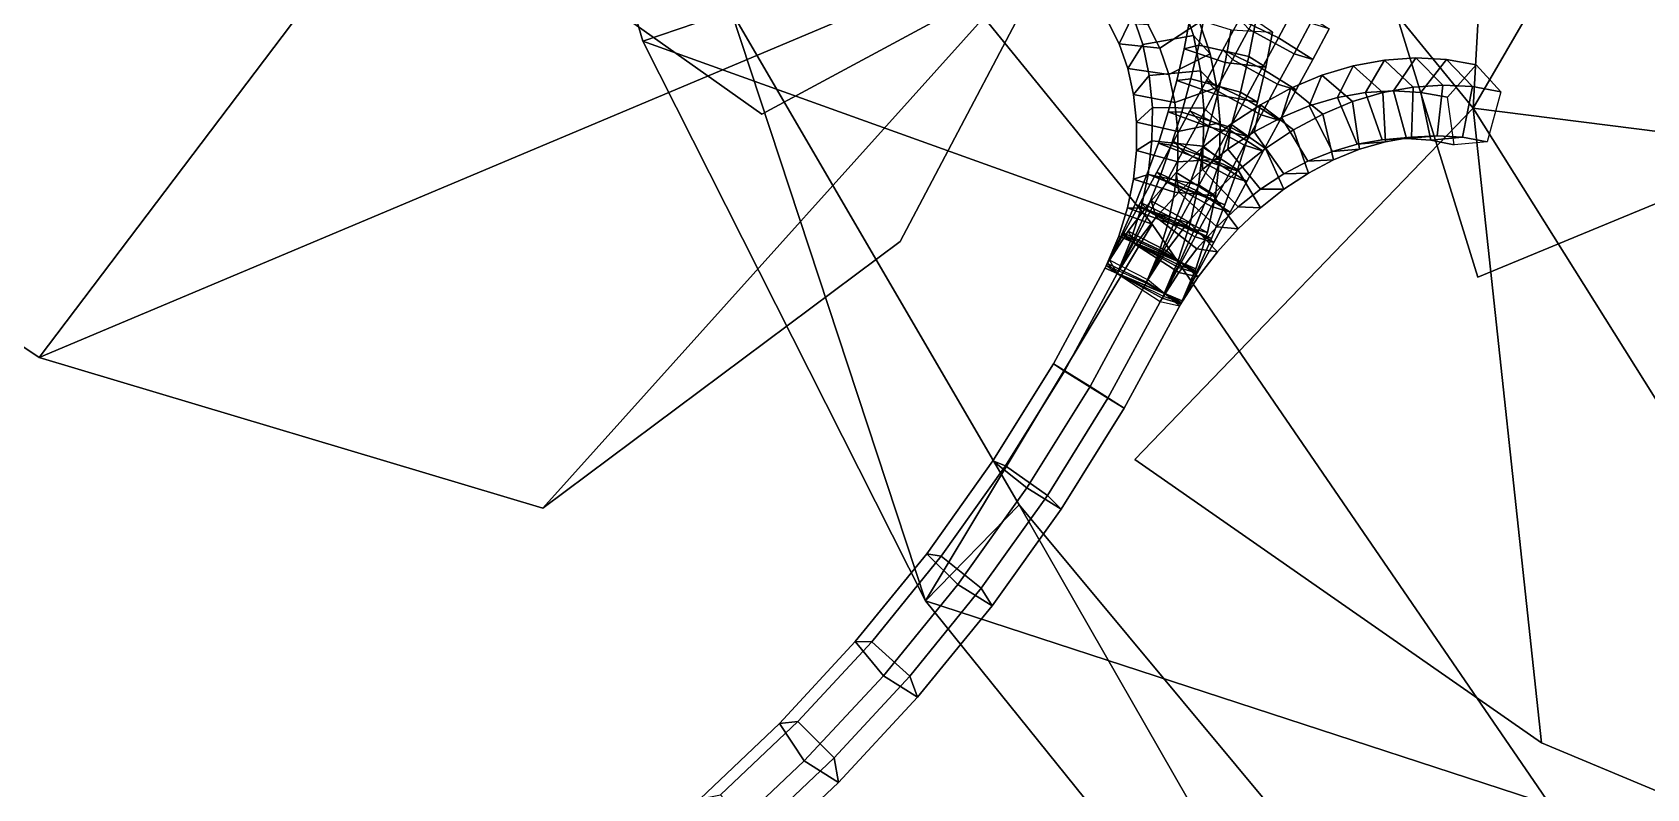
# Model space of a CAD drawing. Header units: metres. Extents: x -219 to 389, y -251 to 301.
# Drawn here: x 333.72 to 349.4, y -16.22 to -8.87 of the extents above; entities that cross this region are included whole.
import ezdxf

# ---------------------------------------------------------------- set-up
doc = ezdxf.new("R2010")
doc.units = ezdxf.units.M

msp = doc.modelspace()

# ---------------------------------------------------------------- linework, layer by layer
at = {"layer": 'Breeder_Leaf', "color": 3}
for points in [[(347.7199, -9.6091, 851.4254), (348.1432, -1.9906, 849.9298), (352.4262, -1.5089, 845.7515)], [(347.7199, -9.6091, 851.4254), (352.4262, -1.5089, 845.7515), (348.1432, -1.9906, 849.9298)], [(347.7199, -9.6091, 851.4254), (352.4262, -1.5089, 845.7515), (351.9149, -10.142, 846.696)], [(347.7199, -9.6091, 851.4254), (351.9149, -10.142, 846.696), (352.4262, -1.5089, 845.7515)], [(347.7199, -9.6091, 851.4254), (344.1676, -5.2531, 850.8363), (348.1432, -1.9906, 849.9298)], [(347.7199, -9.6091, 851.4254), (348.1432, -1.9906, 849.9298), (344.1676, -5.2531, 850.8363)], [(355.6932, -4.5874, 849.9391), (352.1663, -9.4311, 851.04), (346.5926, -7.4631, 852.9774)], [(355.6932, -4.5874, 849.9391), (346.5926, -7.4631, 852.9774), (352.1663, -9.4311, 851.04)], [(333.7917, -12.03244, 856.6388), (328.9961, -8.8179, 860.9739), (338.9533, -5.2066, 858.2041)], [(333.7917, -12.03244, 856.6388), (338.9533, -5.2066, 858.2041), (328.9961, -8.8179, 860.9739)], [(343.7738, -7.8267, 855.0187), (333.7917, -12.03244, 856.6388), (338.9533, -5.2066, 858.2041)], [(343.7738, -7.8267, 855.0187), (338.9533, -5.2066, 858.2041), (333.7917, -12.03244, 856.6388)], [(345.4843, -7.1495, 853.9267), (340.8102, -9.6675, 851.9893), (337.9785, -7.6606, 855.8912)], [(345.4843, -7.1495, 853.9267), (337.9785, -7.6606, 855.8912), (340.8102, -9.6675, 851.9893)], [(346.5926, -7.4631, 852.9774), (352.1663, -9.4311, 851.04), (347.7628, -11.2521, 850.2565)], [(346.5926, -7.4631, 852.9774), (347.7628, -11.2521, 850.2565), (352.1663, -9.4311, 851.04)], [(343.7738, -7.8267, 855.0187), (338.6811, -13.4969, 853.4792), (333.7917, -12.03244, 856.6388)], [(343.7738, -7.8267, 855.0187), (333.7917, -12.03244, 856.6388), (338.6811, -13.4969, 853.4792)], [(343.7738, -7.8267, 855.0187), (342.1527, -10.9041, 850.5643), (338.6811, -13.4969, 853.4792)], [(343.7738, -7.8267, 855.0187), (338.6811, -13.4969, 853.4792), (342.1527, -10.9041, 850.5643)], [(347.7199, -9.6091, 851.4254), (348.3835, -15.7757, 851.8989), (344.4309, -13.02227, 852.239)], [(347.7199, -9.6091, 851.4254), (344.4309, -13.02227, 852.239), (348.3835, -15.7757, 851.8989)], [(352.7274, -17.593, 848.0336), (347.7199, -9.6091, 851.4254), (351.9149, -10.142, 846.696)], [(352.7274, -17.593, 848.0336), (351.9149, -10.142, 846.696), (347.7199, -9.6091, 851.4254)], [(352.7274, -17.593, 848.0336), (348.3835, -15.7757, 851.8989), (347.7199, -9.6091, 851.4254)], [(352.7274, -17.593, 848.0336), (347.7199, -9.6091, 851.4254), (348.3835, -15.7757, 851.8989)]]:
    msp.add_3dface(points, dxfattribs=at)
at = {"layer": 'Breeder_Petiole', "color": 3}
for points in [[(344.414, -8.711, 853.6898), (344.2881, -8.4531, 853.869), (344.17, -8.768, 854.2391), (344.2795, -8.9862, 854.0851)], [(345.4475, -8.7466, 853.2679), (345.6077, -8.4499, 853.2406), (345.9874, -8.6299, 853.5117), (345.8273, -8.9266, 853.5391)], [(345.0005, -8.904, 853.5596), (344.8936, -8.5805, 853.7453), (344.414, -8.711, 853.6898), (344.5092, -8.9917, 853.5268)], [(344.6748, -9.02848, 854.3887), (344.5592, -8.7954, 854.552), (344.924, -8.4912, 854.3704), (345.0601, -8.7739, 854.1755)], [(345.1626, -9.08146, 853.9982), (345.0601, -8.7739, 854.1755), (344.8936, -8.5805, 853.7453), (345.0005, -8.904, 853.5596)], [(345.9784, -9.08058, 852.7543), (346.1385, -8.7838, 852.7269), (345.7005, -8.5445, 852.7584), (345.5404, -8.8412, 852.7857)], [(344.2795, -8.9862, 854.0851), (344.17, -8.768, 854.2391), (344.5592, -8.7954, 854.552), (344.6748, -9.02848, 854.3887)], [(344.5092, -8.9917, 853.5268), (344.414, -8.711, 853.6898), (344.2795, -8.9862, 854.0851), (344.3631, -9.2242, 853.9448)], [(344.7627, -9.2823, 854.2399), (344.6748, -9.02848, 854.3887), (345.0601, -8.7739, 854.1755), (345.1626, -9.08146, 853.9982)], [(345.0524, -8.9982, 853.1089), (345.1156, -8.6708, 853.1657), (344.9695, -8.7249, 853.6409), (344.9104, -9.03319, 853.5872)], [(344.9104, -9.03319, 853.5872), (344.9695, -8.7249, 853.6409), (345.3691, -8.8495, 853.9147), (345.3085, -9.1649, 853.8598)], [(345.5396, -9.108, 853.0815), (345.6069, -8.7614, 853.1413), (345.1156, -8.6708, 853.1657), (345.0524, -8.9982, 853.1089)], [(345.3802, -9.1379, 852.813), (345.5404, -8.8412, 852.7857), (345.4475, -8.7466, 853.2679), (345.2874, -9.04333, 853.2953)], [(345.2874, -9.04333, 853.2953), (345.4475, -8.7466, 853.2679), (345.8273, -8.9266, 853.5391), (345.6671, -9.2233, 853.5664)], [(345.7032, -9.2119, 853.5425), (345.769, -8.8724, 853.6012), (345.6069, -8.7614, 853.1413), (345.5396, -9.108, 853.0815)], [(345.8273, -8.9266, 853.5391), (345.9874, -8.6299, 853.5117), (346.3205, -8.8394, 853.1895), (346.1603, -9.1361, 853.2168)], [(345.0705, -9.2484, 853.3954), (345.0005, -8.904, 853.5596), (344.5092, -8.9917, 853.5268), (344.5723, -9.291, 853.3824)], [(345.23, -9.409, 853.8414), (345.1626, -9.08146, 853.9982), (345.0005, -8.904, 853.5596), (345.0705, -9.2484, 853.3954)], [(345.3085, -9.1649, 853.8598), (345.3691, -8.8495, 853.9147), (345.769, -8.8724, 853.6012), (345.7032, -9.2119, 853.5425)], [(345.8182, -9.3772, 852.7816), (345.9784, -9.08058, 852.7543), (345.5404, -8.8412, 852.7857), (345.3802, -9.1379, 852.813)], [(345.6671, -9.2233, 853.5664), (345.8273, -8.9266, 853.5391), (346.1603, -9.1361, 853.2168), (346.0002, -9.4328, 853.2441)], [(346.1603, -9.1361, 853.2168), (346.3205, -8.8394, 853.1895), (346.1385, -8.7838, 852.7269), (345.9784, -9.08058, 852.7543)], [(344.3631, -9.2242, 853.9448), (344.2795, -8.9862, 854.0851), (344.6748, -9.02848, 854.3887), (344.7627, -9.2823, 854.2399)], [(344.5723, -9.291, 853.3824), (344.5092, -8.9917, 853.5268), (344.3631, -9.2242, 853.9448), (344.4193, -9.4784, 853.8201)], [(344.8215, -9.5534, 854.1078), (344.7627, -9.2823, 854.2399), (345.1626, -9.08146, 853.9982), (345.23, -9.409, 853.8414)], [(344.9762, -9.3245, 853.0625), (345.0524, -8.9982, 853.1089), (344.9104, -9.03319, 853.5872), (344.8391, -9.3403, 853.5432)], [(344.8391, -9.3403, 853.5432), (344.9104, -9.03319, 853.5872), (345.3085, -9.1649, 853.8598), (345.2354, -9.4792, 853.8149)], [(345.4585, -9.4535, 853.0326), (345.5396, -9.108, 853.0815), (345.0524, -8.9982, 853.1089), (344.9762, -9.3245, 853.0625)], [(345.2201, -9.4346, 852.8404), (345.3802, -9.1379, 852.813), (345.2874, -9.04333, 853.2953), (345.1272, -9.34, 853.3226)], [(345.1272, -9.34, 853.3226), (345.2874, -9.04333, 853.2953), (345.6671, -9.2233, 853.5664), (345.507, -9.52, 853.5938)], [(346.0002, -9.4328, 853.2441), (346.1603, -9.1361, 853.2168), (345.9784, -9.08058, 852.7543), (345.8182, -9.3772, 852.7816)], [(344.4193, -9.4784, 853.8201), (344.3631, -9.2242, 853.9448), (344.7627, -9.2823, 854.2399), (344.8215, -9.5534, 854.1078)], [(345.1025, -9.6086, 853.2552), (345.0705, -9.2484, 853.3954), (344.5723, -9.291, 853.3824), (344.6024, -9.6044, 853.2587)], [(345.2614, -9.7518, 853.7074), (345.23, -9.409, 853.8414), (345.0705, -9.2484, 853.3954), (345.1025, -9.6086, 853.2552)], [(345.6581, -9.6739, 852.809), (345.8182, -9.3772, 852.7816), (345.3802, -9.1379, 852.813), (345.2201, -9.4346, 852.8404)], [(345.2354, -9.4792, 853.8149), (345.3085, -9.1649, 853.8598), (345.7032, -9.2119, 853.5425), (345.624, -9.5502, 853.4946)], [(345.624, -9.5502, 853.4946), (345.7032, -9.2119, 853.5425), (345.5396, -9.108, 853.0815), (345.4585, -9.4535, 853.0326)], [(345.507, -9.52, 853.5938), (345.6671, -9.2233, 853.5664), (346.0002, -9.4328, 853.2441), (345.84, -9.7295, 853.2715)], [(346.1271, -9.5876, 852.0969), (346.4, -9.5071, 851.9138), (346.5525, -9.1987, 852.2768), (346.2477, -9.2905, 852.4807)], [(346.2477, -9.2905, 852.4807), (346.5525, -9.1987, 852.2768), (346.8408, -9.4584, 852.5924), (346.5479, -9.546, 852.7885)], [(346.4, -9.5071, 851.9138), (346.6731, -9.4581, 851.7204), (346.8578, -9.1422, 852.0612), (346.5525, -9.1987, 852.2768)], [(346.5525, -9.1987, 852.2768), (346.8578, -9.1422, 852.0612), (347.1342, -9.4047, 852.3851), (346.8408, -9.4584, 852.5924)], [(346.6731, -9.4581, 851.7204), (346.944, -9.4412, 851.5185), (347.1607, -9.1213, 851.8361), (346.8578, -9.1422, 852.0612)], [(346.8578, -9.1422, 852.0612), (347.1607, -9.1213, 851.8361), (347.4251, -9.3853, 852.1686), (347.1342, -9.4047, 852.3851)], [(346.944, -9.4412, 851.5185), (347.21, -9.4564, 851.31), (347.4583, -9.1364, 851.6034), (347.1607, -9.1213, 851.8361)], [(347.1607, -9.1213, 851.8361), (347.4583, -9.1364, 851.6034), (347.7109, -9.4004, 851.9449), (347.4251, -9.3853, 852.1686)], [(347.21, -9.4564, 851.31), (347.4684, -9.5036, 851.0969), (347.7477, -9.1873, 851.3655), (347.4583, -9.1364, 851.6034)], [(347.4583, -9.1364, 851.6034), (347.7477, -9.1873, 851.3655), (347.9888, -9.4499, 851.7162), (347.7109, -9.4004, 851.9449)], [(344.6024, -9.6044, 853.2587), (344.5723, -9.291, 853.3824), (344.4193, -9.4784, 853.8201), (344.4475, -9.745, 853.713)], [(344.8873, -9.6489, 853.0264), (344.9762, -9.3245, 853.0625), (344.8391, -9.3403, 853.5432), (344.7557, -9.6457, 853.5089)], [(344.7557, -9.6457, 853.5089), (344.8391, -9.3403, 853.5432), (345.2354, -9.4792, 853.8149), (345.1499, -9.7916, 853.78)], [(345.364, -9.7969, 852.9948), (345.4585, -9.4535, 853.0326), (344.9762, -9.3245, 853.0625), (344.8873, -9.6489, 853.0264)], [(345.0599, -9.7313, 852.8677), (345.2201, -9.4346, 852.8404), (345.1272, -9.34, 853.3226), (344.967, -9.6367, 853.35)], [(344.967, -9.6367, 853.35), (345.1272, -9.34, 853.3226), (345.507, -9.52, 853.5938), (345.3468, -9.8167, 853.6211)], [(345.84, -9.7295, 853.2715), (346.0002, -9.4328, 853.2441), (345.8182, -9.3772, 852.7816), (345.6581, -9.6739, 852.809)], [(345.8572, -9.6989, 852.2678), (346.1271, -9.5876, 852.0969), (346.2477, -9.2905, 852.4807), (345.9464, -9.4167, 852.6709)], [(345.9464, -9.4167, 852.6709), (346.2477, -9.2905, 852.4807), (346.5479, -9.546, 852.7885), (346.2583, -9.6666, 852.9715)], [(346.8408, -9.4584, 852.5924), (347.1342, -9.4047, 852.3851), (347.119, -9.892, 852.2402), (346.866, -9.9362, 852.4197)], [(347.1342, -9.4047, 852.3851), (347.4251, -9.3853, 852.1686), (347.3698, -9.8774, 852.0529), (347.119, -9.892, 852.2402)], [(347.4251, -9.3853, 852.1686), (347.7109, -9.4004, 851.9449), (347.6159, -9.8927, 851.8596), (347.3698, -9.8774, 852.0529)], [(347.7109, -9.4004, 851.9449), (347.9888, -9.4499, 851.7162), (347.855, -9.9376, 851.662), (347.6159, -9.8927, 851.8596)], [(344.4475, -9.745, 853.713), (344.4193, -9.4784, 853.8201), (344.8215, -9.5534, 854.1078), (344.8504, -9.8374, 853.9946)], [(344.8504, -9.8374, 853.9946), (344.8215, -9.5534, 854.1078), (345.23, -9.409, 853.8414), (345.2614, -9.7518, 853.7074)], [(345.4979, -9.9706, 852.8363), (345.6581, -9.6739, 852.809), (345.2201, -9.4346, 852.8404), (345.0599, -9.7313, 852.8677)], [(345.1499, -9.7916, 853.78), (345.2354, -9.4792, 853.8149), (345.624, -9.5502, 853.4946), (345.5315, -9.8865, 853.4574)], [(345.3468, -9.8167, 853.6211), (345.507, -9.52, 853.5938), (345.84, -9.7295, 853.2715), (345.6799, -10.02626, 853.2988)], [(345.5315, -9.8865, 853.4574), (345.624, -9.5502, 853.4946), (345.4585, -9.4535, 853.0326), (345.364, -9.7969, 852.9948)], [(345.5929, -9.8398, 852.4249), (345.8572, -9.6989, 852.2678), (345.9464, -9.4167, 852.6709), (345.6514, -9.5759, 852.8456)], [(345.6514, -9.5759, 852.8456), (345.9464, -9.4167, 852.6709), (346.2583, -9.6666, 852.9715), (345.9747, -9.819, 853.1396)], [(346.3517, -10.02951, 852.1638), (346.5926, -9.9602, 852.0016), (346.4, -9.5071, 851.9138), (346.1271, -9.5876, 852.0969)], [(346.2583, -9.6666, 852.9715), (346.5479, -9.546, 852.7885), (346.6132, -10.00963, 852.5897), (346.363, -10.1115, 852.7485)], [(346.5926, -9.9602, 852.0016), (346.8336, -9.9189, 851.8304), (346.6731, -9.4581, 851.7204), (346.4, -9.5071, 851.9138)], [(346.5479, -9.546, 852.7885), (346.8408, -9.4584, 852.5924), (346.866, -9.9362, 852.4197), (346.6132, -10.00963, 852.5897)], [(346.8336, -9.9189, 851.8304), (347.0724, -9.9058, 851.6517), (346.944, -9.4412, 851.5185), (346.6731, -9.4581, 851.7204)], [(347.0724, -9.9058, 851.6517), (347.3068, -9.9211, 851.4674), (347.21, -9.4564, 851.31), (346.944, -9.4412, 851.5185)], [(347.3068, -9.9211, 851.4674), (347.5344, -9.9647, 851.2791), (347.4684, -9.5036, 851.0969), (347.21, -9.4564, 851.31)], [(344.599, -9.9273, 853.1577), (344.6024, -9.6044, 853.2587), (344.4475, -9.745, 853.713), (344.4471, -10.02003, 853.625)], [(345.0962, -9.9793, 853.1411), (345.1025, -9.6086, 853.2552), (344.6024, -9.6044, 853.2587), (344.599, -9.9273, 853.1577)], [(344.7857, -9.9706, 853.0009), (344.8873, -9.6489, 853.0264), (344.7557, -9.6457, 853.5089), (344.6606, -9.9485, 853.4846)], [(344.6606, -9.9485, 853.4846), (344.7557, -9.6457, 853.5089), (345.1499, -9.7916, 853.78), (345.0524, -10.1015, 853.7551)], [(345.2561, -10.1373, 852.968), (345.364, -9.7969, 852.9948), (344.8873, -9.6489, 853.0264), (344.7857, -9.9706, 853.0009)], [(344.8997, -10.02803, 852.8951), (345.0599, -9.7313, 852.8677), (344.967, -9.6367, 853.35), (344.8069, -9.9334, 853.3773)], [(344.8069, -9.9334, 853.3773), (344.967, -9.6367, 853.35), (345.3468, -9.8167, 853.6211), (345.1866, -10.1134, 853.6484)], [(345.2561, -10.1047, 853.5981), (345.2614, -9.7518, 853.7074), (345.1025, -9.6086, 853.2552), (345.0962, -9.9793, 853.1411)], [(345.3366, -10.00917, 852.5667), (345.5929, -9.8398, 852.4249), (345.6514, -9.5759, 852.8456), (345.3656, -9.7666, 853.0032)], [(345.3656, -9.7666, 853.0032), (345.6514, -9.5759, 852.8456), (345.9747, -9.819, 853.1396), (345.7, -10.00182, 853.2914)], [(345.6799, -10.02626, 853.2988), (345.84, -9.7295, 853.2715), (345.6581, -9.6739, 852.809), (345.4979, -9.9706, 852.8363)], [(345.8795, -10.2486, 852.455), (346.1132, -10.1259, 852.3154), (345.8572, -9.6989, 852.2678), (345.5929, -9.8398, 852.4249)], [(346.1132, -10.1259, 852.3154), (346.3517, -10.02951, 852.1638), (346.1271, -9.5876, 852.0969), (345.8572, -9.6989, 852.2678)], [(345.9747, -9.819, 853.1396), (346.2583, -9.6666, 852.9715), (346.363, -10.1115, 852.7485), (346.1179, -10.241, 852.8945)], [(344.4471, -10.02003, 853.625), (344.4475, -9.745, 853.713), (344.8504, -9.8374, 853.9946), (344.8488, -10.1302, 853.9017)], [(344.8488, -10.1302, 853.9017), (344.8504, -9.8374, 853.9946), (345.2614, -9.7518, 853.7074), (345.2561, -10.1047, 853.5981)], [(345.3378, -10.2673, 852.8636), (345.4979, -9.9706, 852.8363), (345.0599, -9.7313, 852.8677), (344.8997, -10.02803, 852.8951)], [(345.0524, -10.1015, 853.7551), (345.1499, -9.7916, 853.78), (345.5315, -9.8865, 853.4574), (345.426, -10.22, 853.431)], [(345.0909, -10.2051, 852.6919), (345.3366, -10.00917, 852.5667), (345.3656, -9.7666, 853.0032), (345.0917, -9.9872, 853.142)], [(345.0917, -9.9872, 853.142), (345.3656, -9.7666, 853.0032), (345.7, -10.00182, 853.2914), (345.4366, -10.2131, 853.4251)], [(345.1866, -10.1134, 853.6484), (345.3468, -9.8167, 853.6211), (345.6799, -10.02626, 853.2988), (345.5197, -10.3229, 853.3262)], [(345.426, -10.22, 853.431), (345.5315, -9.8865, 853.4574), (345.364, -9.7969, 852.9948), (345.2561, -10.1373, 852.968)], [(345.6528, -10.3964, 852.5811), (345.8795, -10.2486, 852.455), (345.5929, -9.8398, 852.4249), (345.3366, -10.00917, 852.5667)], [(345.7, -10.00182, 853.2914), (345.9747, -9.819, 853.1396), (346.1179, -10.241, 852.8945), (345.8802, -10.3968, 853.0266)], [(347.119, -9.892, 852.2402), (347.3698, -9.8774, 852.0529), (347.0724, -9.9058, 851.6517), (346.8336, -9.9189, 851.8304)], [(347.3698, -9.8774, 852.0529), (347.6159, -9.8927, 851.8596), (347.3068, -9.9211, 851.4674), (347.0724, -9.9058, 851.6517)], [(344.5622, -10.2546, 853.0807), (344.599, -9.9273, 853.1577), (344.4471, -10.02003, 853.625), (344.4181, -10.2992, 853.5576)], [(344.4181, -10.2992, 853.5576), (344.4471, -10.02003, 853.625), (344.8488, -10.1302, 853.9017), (344.8169, -10.4273, 853.8307)], [(344.6719, -10.2887, 852.9858), (344.7857, -9.9706, 853.0009), (344.6606, -9.9485, 853.4846), (344.5537, -10.2481, 853.4701)], [(344.5537, -10.2481, 853.4701), (344.6606, -9.9485, 853.4846), (345.0524, -10.1015, 853.7551), (344.9429, -10.408, 853.7405)], [(345.0515, -10.3548, 853.0547), (345.0962, -9.9793, 853.1411), (344.599, -9.9273, 853.1577), (344.5622, -10.2546, 853.0807)], [(344.7396, -10.3247, 852.9224), (344.8997, -10.02803, 852.8951), (344.8069, -9.9334, 853.3773), (344.6467, -10.2301, 853.4047)], [(344.6467, -10.2301, 853.4047), (344.8069, -9.9334, 853.3773), (345.1866, -10.1134, 853.6484), (345.0265, -10.4101, 853.6758)], [(345.1352, -10.4741, 852.9524), (345.2561, -10.1373, 852.968), (344.7857, -9.9706, 853.0009), (344.6719, -10.2887, 852.9858)], [(345.1776, -10.564, 852.891), (345.3378, -10.2673, 852.8636), (344.8997, -10.02803, 852.8951), (344.7396, -10.3247, 852.9224)], [(344.8582, -10.4259, 852.7992), (345.0909, -10.2051, 852.6919), (345.0917, -9.9872, 853.142), (344.8324, -10.2353, 853.2609)], [(344.8324, -10.2353, 853.2609), (345.0917, -9.9872, 853.142), (345.4366, -10.2131, 853.4251), (345.1872, -10.4511, 853.5397)], [(345.2143, -10.4623, 853.5153), (345.2561, -10.1047, 853.5981), (345.0962, -9.9793, 853.1411), (345.0515, -10.3548, 853.0547)], [(345.4353, -10.5678, 852.6926), (345.6528, -10.3964, 852.5811), (345.3366, -10.00917, 852.5667), (345.0909, -10.2051, 852.6919)], [(345.5197, -10.3229, 853.3262), (345.6799, -10.02626, 853.2988), (345.4979, -9.9706, 852.8363), (345.3378, -10.2673, 852.8636)], [(345.4366, -10.2131, 853.4251), (345.7, -10.00182, 853.2914), (345.8802, -10.3968, 853.0266), (345.6521, -10.5774, 853.1431)], [(346.363, -10.1115, 852.7485), (346.6132, -10.00963, 852.5897), (346.3517, -10.02951, 852.1638), (346.1132, -10.1259, 852.3154)], [(346.6132, -10.00963, 852.5897), (346.866, -9.9362, 852.4197), (346.5926, -9.9602, 852.0016), (346.3517, -10.02951, 852.1638)], [(346.866, -9.9362, 852.4197), (347.119, -9.892, 852.2402), (346.8336, -9.9189, 851.8304), (346.5926, -9.9602, 852.0016)], [(347.6159, -9.8927, 851.8596), (347.855, -9.9376, 851.662), (347.5344, -9.9647, 851.2791), (347.3068, -9.9211, 851.4674)], [(344.8169, -10.4273, 853.8307), (344.8488, -10.1302, 853.9017), (345.2561, -10.1047, 853.5981), (345.2143, -10.4623, 853.5153)], [(344.9429, -10.408, 853.7405), (345.0524, -10.1015, 853.7551), (345.426, -10.22, 853.431), (345.3077, -10.5498, 853.4157)], [(345.0265, -10.4101, 853.6758), (345.1866, -10.1134, 853.6484), (345.5197, -10.3229, 853.3262), (345.3596, -10.6196, 853.3535)], [(345.3077, -10.5498, 853.4157), (345.426, -10.22, 853.431), (345.2561, -10.1373, 852.968), (345.1352, -10.4741, 852.9524)], [(346.1179, -10.241, 852.8945), (346.363, -10.1115, 852.7485), (346.1132, -10.1259, 852.3154), (345.8795, -10.2486, 852.455)], [(344.4925, -10.5816, 853.0291), (344.5622, -10.2546, 853.0807), (344.4181, -10.2992, 853.5576), (344.361, -10.5784, 853.5116)], [(344.361, -10.5784, 853.5116), (344.4181, -10.2992, 853.5576), (344.8169, -10.4273, 853.8307), (344.7551, -10.7244, 853.7827)], [(344.5459, -10.6027, 852.9814), (344.6719, -10.2887, 852.9858), (344.5537, -10.2481, 853.4701), (344.4355, -10.5437, 853.4656)], [(344.4355, -10.5437, 853.4656), (344.5537, -10.2481, 853.4701), (344.9429, -10.408, 853.7405), (344.8218, -10.7105, 853.7361)], [(344.5794, -10.6214, 852.9498), (344.7396, -10.3247, 852.9224), (344.6467, -10.2301, 853.4047), (344.4866, -10.5268, 853.432)], [(344.4866, -10.5268, 853.432), (344.6467, -10.2301, 853.4047), (345.0265, -10.4101, 853.6758), (344.8663, -10.7068, 853.7031)], [(344.9692, -10.7296, 852.9974), (345.0515, -10.3548, 853.0547), (344.5622, -10.2546, 853.0807), (344.4925, -10.5816, 853.0291)], [(345.0015, -10.8064, 852.9481), (345.1352, -10.4741, 852.9524), (344.6719, -10.2887, 852.9858), (344.5459, -10.6027, 852.9814)], [(345.0175, -10.8607, 852.9183), (345.1776, -10.564, 852.891), (344.7396, -10.3247, 852.9224), (344.5794, -10.6214, 852.9498)], [(344.6406, -10.6694, 852.8876), (344.8582, -10.4259, 852.7992), (344.8324, -10.2353, 853.2609), (344.5902, -10.5086, 853.3585)], [(344.5902, -10.5086, 853.3585), (344.8324, -10.2353, 853.2609), (345.1872, -10.4511, 853.5397), (344.9542, -10.7133, 853.6339)], [(345.229, -10.7613, 852.7883), (345.4353, -10.5678, 852.6926), (345.0909, -10.2051, 852.6919), (344.8582, -10.4259, 852.7992)], [(345.3596, -10.6196, 853.3535), (345.5197, -10.3229, 853.3262), (345.3378, -10.2673, 852.8636), (345.1776, -10.564, 852.891)], [(345.1872, -10.4511, 853.5397), (345.4366, -10.2131, 853.4251), (345.6521, -10.5774, 853.1431), (345.436, -10.7811, 853.2432)], [(345.8802, -10.3968, 853.0266), (346.1179, -10.241, 852.8945), (345.8795, -10.2486, 852.455), (345.6528, -10.3964, 852.5811)], [(345.036, -10.9749, 852.8675), (345.229, -10.7613, 852.7883), (344.8582, -10.4259, 852.7992), (344.6406, -10.6694, 852.8876)], [(344.7551, -10.7244, 853.7827), (344.8169, -10.4273, 853.8307), (345.2143, -10.4623, 853.5153), (345.1367, -10.8192, 853.4601)], [(344.8218, -10.7105, 853.7361), (344.9429, -10.408, 853.7405), (345.3077, -10.5498, 853.4157), (345.1769, -10.8752, 853.4113)], [(344.8663, -10.7068, 853.7031), (345.0265, -10.4101, 853.6758), (345.3596, -10.6196, 853.3535), (345.1994, -10.9163, 853.3809)], [(344.9542, -10.7133, 853.6339), (345.1872, -10.4511, 853.5397), (345.436, -10.7811, 853.2432), (345.2339, -11.00584, 853.3258)], [(345.1367, -10.8192, 853.4601), (345.2143, -10.4623, 853.5153), (345.0515, -10.3548, 853.0547), (344.9692, -10.7296, 852.9974)], [(345.1769, -10.8752, 853.4113), (345.3077, -10.5498, 853.4157), (345.1352, -10.4741, 852.9524), (345.0015, -10.8064, 852.9481)], [(345.6521, -10.5774, 853.1431), (345.8802, -10.3968, 853.0266), (345.6528, -10.3964, 852.5811), (345.4353, -10.5678, 852.6926)], [(344.391, -10.9033, 853.0035), (344.4925, -10.5816, 853.0291), (344.361, -10.5784, 853.5116), (344.2766, -10.8534, 853.4879)], [(344.2766, -10.8534, 853.4879), (344.361, -10.5784, 853.5116), (344.7551, -10.7244, 853.7827), (344.6644, -11.01682, 853.7582)], [(344.4082, -10.9116, 852.9877), (344.5459, -10.6027, 852.9814), (344.4355, -10.5437, 853.4656), (344.3063, -10.8347, 853.4712)], [(344.3063, -10.8347, 853.4712), (344.4355, -10.5437, 853.4656), (344.8218, -10.7105, 853.7361), (344.6894, -11.00815, 853.7419)], [(344.4193, -10.9181, 852.9771), (344.5794, -10.6214, 852.9498), (344.4866, -10.5268, 853.432), (344.3264, -10.8235, 853.4594)], [(344.3264, -10.8235, 853.4594), (344.4866, -10.5268, 853.432), (344.8663, -10.7068, 853.7031), (344.7062, -11.00356, 853.7305)], [(344.4402, -10.9332, 852.9562), (344.6406, -10.6694, 852.8876), (344.5902, -10.5086, 853.3585), (344.3675, -10.8045, 853.434)], [(344.3675, -10.8045, 853.434), (344.5902, -10.5086, 853.3585), (344.9542, -10.7133, 853.6339), (344.7397, -10.9972, 853.7068)], [(344.8505, -11.09789, 852.97), (344.9692, -10.7296, 852.9974), (344.4925, -10.5816, 853.0291), (344.391, -10.9033, 853.0035)], [(344.8553, -11.1333, 852.955), (345.0015, -10.8064, 852.9481), (344.5459, -10.6027, 852.9814), (344.4082, -10.9116, 852.9877)], [(344.8573, -11.1575, 852.9457), (345.0175, -10.8607, 852.9183), (344.5794, -10.6214, 852.9498), (344.4193, -10.9181, 852.9771)], [(345.1994, -10.9163, 853.3809), (345.3596, -10.6196, 853.3535), (345.1776, -10.564, 852.891), (345.0175, -10.8607, 852.9183)], [(345.436, -10.7811, 853.2432), (345.6521, -10.5774, 853.1431), (345.4353, -10.5678, 852.6926), (345.229, -10.7613, 852.7883)], [(344.2591, -11.2148, 853.0045), (344.4402, -10.9332, 852.9562), (344.3675, -10.8045, 853.434), (344.1864, -11.0862, 853.4822)], [(344.1864, -11.0862, 853.4822), (344.3675, -10.8045, 853.434), (344.7397, -10.9972, 853.7068), (344.5586, -11.2789, 853.7551)], [(344.8582, -11.2066, 852.9293), (345.036, -10.9749, 852.8675), (344.6406, -10.6694, 852.8876), (344.4402, -10.9332, 852.9562)], [(344.6644, -11.01682, 853.7582), (344.7551, -10.7244, 853.7827), (345.1367, -10.8192, 853.4601), (345.0244, -11.1701, 853.4333)], [(344.6894, -11.00815, 853.7419), (344.8218, -10.7105, 853.7361), (345.1769, -10.8752, 853.4113), (345.0339, -11.1955, 853.418)], [(344.7062, -11.00356, 853.7305), (344.8663, -10.7068, 853.7031), (345.1994, -10.9163, 853.3809), (345.0392, -11.213, 853.4082)], [(344.7397, -10.9972, 853.7068), (344.9542, -10.7133, 853.6339), (345.2339, -11.00584, 853.3258), (345.0476, -11.2495, 853.3901)], [(345.0244, -11.1701, 853.4333), (345.1367, -10.8192, 853.4601), (344.9692, -10.7296, 852.9974), (344.8505, -11.09789, 852.97)], [(345.0339, -11.1955, 853.418), (345.1769, -10.8752, 853.4113), (345.0015, -10.8064, 852.9481), (344.8553, -11.1333, 852.955)], [(345.2339, -11.00584, 853.3258), (345.436, -10.7811, 853.2432), (345.229, -10.7613, 852.7883), (345.036, -10.9749, 852.8675)], [(344.2591, -11.2148, 853.0045), (344.391, -10.9033, 853.0035), (344.2766, -10.8534, 853.4879), (344.1448, -11.165, 853.4888)], [(344.1448, -11.165, 853.4888), (344.2766, -10.8534, 853.4879), (344.6644, -11.01682, 853.7582), (344.5326, -11.3283, 853.7592)], [(344.2591, -11.2148, 853.0045), (344.4082, -10.9116, 852.9877), (344.3063, -10.8347, 853.4712), (344.1572, -11.1378, 853.488)], [(344.1572, -11.1378, 853.488), (344.3063, -10.8347, 853.4712), (344.6894, -11.00815, 853.7419), (344.5403, -11.3113, 853.7587)], [(344.2591, -11.2148, 853.0045), (344.4193, -10.9181, 852.9771), (344.3264, -10.8235, 853.4594), (344.1663, -11.1202, 853.4867)], [(344.1663, -11.1202, 853.4867), (344.3264, -10.8235, 853.4594), (344.7062, -11.00356, 853.7305), (344.546, -11.3002, 853.7578)], [(344.7187, -11.4094, 852.9709), (344.8505, -11.09789, 852.97), (344.391, -10.9033, 853.0035), (344.2591, -11.2148, 853.0045)], [(344.7062, -11.4365, 852.9717), (344.8553, -11.1333, 852.955), (344.4082, -10.9116, 852.9877), (344.2591, -11.2148, 853.0045)], [(344.6971, -11.4542, 852.973), (344.8573, -11.1575, 852.9457), (344.4193, -10.9181, 852.9771), (344.2591, -11.2148, 853.0045)], [(344.6771, -11.4882, 852.9775), (344.8582, -11.2066, 852.9293), (344.4402, -10.9332, 852.9562), (344.2591, -11.2148, 853.0045)], [(345.0392, -11.213, 853.4082), (345.1994, -10.9163, 853.3809), (345.0175, -10.8607, 852.9183), (344.8573, -11.1575, 852.9457)], [(345.0476, -11.2495, 853.3901), (345.2339, -11.00584, 853.3258), (345.036, -10.9749, 852.8675), (344.8582, -11.2066, 852.9293)], [(343.748, -12.1643, 853.0935), (344.2591, -11.2148, 853.0045), (344.1663, -11.1202, 853.4867), (343.6407, -12.09461, 853.577)], [(343.6407, -12.09461, 853.577), (344.1663, -11.1202, 853.4867), (344.546, -11.3002, 853.7578), (343.997, -12.315, 853.8502)], [(344.5326, -11.3283, 853.7592), (344.6644, -11.01682, 853.7582), (345.0244, -11.1701, 853.4333), (344.8926, -11.4816, 853.4343)], [(344.5403, -11.3113, 853.7587), (344.6894, -11.00815, 853.7419), (345.0339, -11.1955, 853.418), (344.8848, -11.4987, 853.4348)], [(344.546, -11.3002, 853.7578), (344.7062, -11.00356, 853.7305), (345.0392, -11.213, 853.4082), (344.8791, -11.5097, 853.4355)], [(344.5586, -11.2789, 853.7551), (344.7397, -10.9972, 853.7068), (345.0476, -11.2495, 853.3901), (344.8665, -11.5311, 853.4384)], [(344.8848, -11.4987, 853.4348), (345.0339, -11.1955, 853.418), (344.8553, -11.1333, 852.955), (344.7062, -11.4365, 852.9717)], [(344.8926, -11.4816, 853.4343), (345.0244, -11.1701, 853.4333), (344.8505, -11.09789, 852.97), (344.7187, -11.4094, 852.9709)], [(344.1716, -12.4285, 853.0634), (344.6971, -11.4542, 852.973), (344.2591, -11.2148, 853.0045), (343.748, -12.1643, 853.0935)], [(344.8665, -11.5311, 853.4384), (345.0476, -11.2495, 853.3901), (344.8582, -11.2066, 852.9293), (344.6771, -11.4882, 852.9775)], [(344.8791, -11.5097, 853.4355), (345.0392, -11.213, 853.4082), (344.8573, -11.1575, 852.9457), (344.6971, -11.4542, 852.973)], [(343.997, -12.315, 853.8502), (344.546, -11.3002, 853.7578), (344.8791, -11.5097, 853.4355), (344.3301, -12.5245, 853.5279)], [(344.3301, -12.5245, 853.5279), (344.8791, -11.5097, 853.4355), (344.6971, -11.4542, 852.973), (344.1716, -12.4285, 853.0634)], [(343.1768, -13.0833, 853.1006), (343.748, -12.1643, 853.0935), (343.6407, -12.09461, 853.577), (343.0536, -13.03745, 853.5831)], [(343.0536, -13.03745, 853.5831), (343.6407, -12.09461, 853.577), (343.997, -12.315, 853.8502), (343.3839, -13.2967, 853.8547)], [(343.5844, -13.3714, 853.0695), (344.1716, -12.4285, 853.0634), (343.748, -12.1643, 853.0935), (343.1768, -13.0833, 853.1006)], [(343.3839, -13.2967, 853.8547), (343.997, -12.315, 853.8502), (344.3301, -12.5245, 853.5279), (343.7169, -13.5062, 853.5325)], [(343.7169, -13.5062, 853.5325), (344.3301, -12.5245, 853.5279), (344.1716, -12.4285, 853.0634), (343.5844, -13.3714, 853.0695)], [(342.551, -13.9627, 853.0255), (343.1768, -13.0833, 853.1006), (343.0536, -13.03745, 853.5831), (342.4104, -13.9396, 853.5049)], [(342.4104, -13.9396, 853.5049), (343.0536, -13.03745, 853.5831), (343.3839, -13.2967, 853.8547), (342.7126, -14.236, 853.7715)], [(342.9413, -14.2736, 852.9913), (343.5844, -13.3714, 853.0695), (343.1768, -13.0833, 853.1006), (342.551, -13.9627, 853.0255)], [(342.7126, -14.236, 853.7715), (343.3839, -13.2967, 853.8547), (343.7169, -13.5062, 853.5325), (343.0456, -14.4455, 853.4492)], [(343.0456, -14.4455, 853.4492), (343.7169, -13.5062, 853.5325), (343.5844, -13.3714, 853.0695), (342.9413, -14.2736, 852.9913)], [(341.8766, -14.7943, 852.8691), (342.551, -13.9627, 853.0255), (342.4104, -13.9396, 853.5049), (341.7175, -14.7925, 853.3433)], [(341.7175, -14.7925, 853.3433), (342.4104, -13.9396, 853.5049), (342.7126, -14.236, 853.7715), (341.9895, -15.1236, 853.6013)], [(342.2484, -15.1265, 852.8297), (342.9413, -14.2736, 852.9913), (342.551, -13.9627, 853.0255), (341.8766, -14.7943, 852.8691)], [(341.9895, -15.1236, 853.6013), (342.7126, -14.236, 853.7715), (343.0456, -14.4455, 853.4492), (342.3225, -15.3331, 853.279)], [(342.3225, -15.3331, 853.279), (343.0456, -14.4455, 853.4492), (342.9413, -14.2736, 852.9913), (342.2484, -15.1265, 852.8297)], [(341.1601, -15.5699, 852.6329), (341.8766, -14.7943, 852.8691), (341.7175, -14.7925, 853.3433), (340.9815, -15.5879, 853.0997)], [(340.9815, -15.5879, 853.0997), (341.7175, -14.7925, 853.3433), (341.9895, -15.1236, 853.6013), (341.2216, -15.9512, 853.3457)], [(341.5124, -15.9219, 852.5861), (342.2484, -15.1265, 852.8297), (341.8766, -14.7943, 852.8691), (341.1601, -15.5699, 852.6329)], [(341.2216, -15.9512, 853.3457), (341.9895, -15.1236, 853.6013), (342.3225, -15.3331, 853.279), (341.5547, -16.1607, 853.0234)], [(341.5547, -16.1607, 853.0234), (342.3225, -15.3331, 853.279), (342.2484, -15.1265, 852.8297), (341.5124, -15.9219, 852.5861)], [(340.4084, -16.2822, 852.3191), (341.1601, -15.5699, 852.6329), (340.9815, -15.5879, 853.0997), (340.2094, -16.3182, 852.7766)], [(340.2094, -16.3182, 852.7766), (340.9815, -15.5879, 853.0997), (341.2216, -15.9512, 853.3457), (340.4164, -16.7107, 853.0073)], [(340.7403, -16.6521, 852.2629), (341.5124, -15.9219, 852.5861), (341.1601, -15.5699, 852.6329), (340.4084, -16.2822, 852.3191)], [(340.4164, -16.7107, 853.0073), (341.2216, -15.9512, 853.3457), (341.5547, -16.1607, 853.0234), (340.7495, -16.9202, 852.685)], [(340.7495, -16.9202, 852.685), (341.5547, -16.1607, 853.0234), (341.5124, -15.9219, 852.5861), (340.7403, -16.6521, 852.2629)]]:
    msp.add_3dface(points, dxfattribs=at)
at = {"layer": 'Breeder_Stipule', "color": 3}
for points in [[(339.6536, -8.9593, 888.251), (340.5102, -8.6661, 883.4819), (337.6877, -2.2397, 891.6025)], [(339.6536, -8.9593, 888.251), (337.6877, -2.2397, 891.6025), (340.5102, -8.6661, 883.4819)], [(344.6014, -10.7382, 889.3185), (339.6536, -8.9593, 888.251), (337.6877, -2.2397, 891.6025)], [(344.6014, -10.7382, 889.3185), (337.6877, -2.2397, 891.6025), (339.6536, -8.9593, 888.251)], [(342.3987, -14.3974, 885.0317), (340.5102, -8.6661, 883.4819), (339.6536, -8.9593, 888.251)], [(342.3987, -14.3974, 885.0317), (339.6536, -8.9593, 888.251), (340.5102, -8.6661, 883.4819)], [(342.3987, -14.3974, 885.0317), (343.3081, -13.4632, 878.1579), (340.5102, -8.6661, 883.4819)], [(342.3987, -14.3974, 885.0317), (340.5102, -8.6661, 883.4819), (343.3081, -13.4632, 878.1579)], [(344.6014, -10.7382, 889.3185), (342.3987, -14.3974, 885.0317), (339.6536, -8.9593, 888.251)], [(344.6014, -10.7382, 889.3185), (339.6536, -8.9593, 888.251), (342.3987, -14.3974, 885.0317)], [(344.6014, -10.7382, 889.3185), (348.4657, -16.3782, 886.9144), (342.3987, -14.3974, 885.0317)], [(344.6014, -10.7382, 889.3185), (342.3987, -14.3974, 885.0317), (348.4657, -16.3782, 886.9144)], [(347.4077, -20.6128, 879.9025), (343.3081, -13.4632, 878.1579), (342.3987, -14.3974, 885.0317)], [(347.4077, -20.6128, 879.9025), (342.3987, -14.3974, 885.0317), (343.3081, -13.4632, 878.1579)], [(347.4077, -20.6128, 879.9025), (346.4786, -17.2715, 874.0421), (343.3081, -13.4632, 878.1579)], [(347.4077, -20.6128, 879.9025), (343.3081, -13.4632, 878.1579), (346.4786, -17.2715, 874.0421)], [(342.3987, -14.3974, 885.0317), (348.4657, -16.3782, 886.9144), (347.4077, -20.6128, 879.9025)], [(342.3987, -14.3974, 885.0317), (347.4077, -20.6128, 879.9025), (348.4657, -16.3782, 886.9144)], [(334.6739, -19.3977, 848.4179), (324.4359, -15.1723, 849.1987), (327.0865, -18.0031, 854.7963)], [(334.6739, -19.3977, 848.4179), (327.0865, -18.0031, 854.7963), (324.4359, -15.1723, 849.1987)]]:
    msp.add_3dface(points, dxfattribs=at)

doc.saveas('drawing.dxf')
